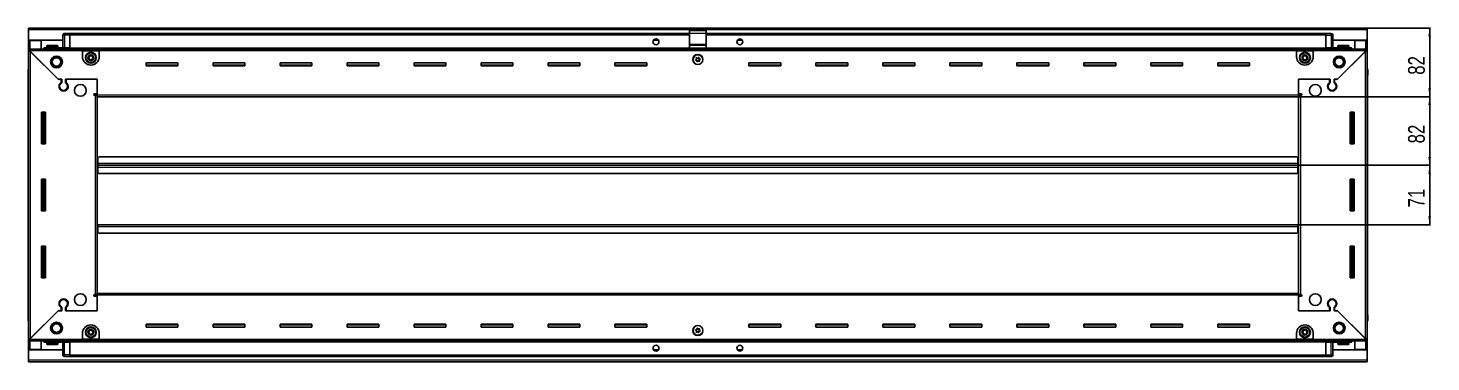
# Model space of a CAD drawing. Header units: millimetres. Extents: x 1132 to 7032, y -1042 to 1836.
# Drawn here: x 5356 to 7032, y 1248 to 1647 of the extents above; entities that cross this region are included whole.
import ezdxf

# ---------------------------------------------------------------- set-up
doc = ezdxf.new("R2010")
doc.units = ezdxf.units.MM
doc.layers.add('FORMAT', color=7, linetype='Continuous')
doc.styles.add('SLDTEXTSTYLE0', font='TXT', dxfattribs={"width": 0.75})
doc.dimstyles.new('SLDDIMSTYLE0', dxfattribs={"dimtxt": 20, "dimasz": 10, "dimexe": 0, "dimexo": 0.0625, "dimgap": 5, "dimtad": 2, "dimdec": 1, "dimrnd": 1e-09, "dimzin": 12, "dimdsep": 46, "dimtxsty": 'SLDTEXTSTYLE0', "dimsah": 1, "dimcen": 0.09, "dimadec": 0, "dimazin": 3, "dimtfac": 1, "dimtofl": 0, "dimtmove": 0, "dimatfit": 3, "dimfxl": 0, "dimfrac": 2, "dimtolj": 1, "dimtzin": 12, "dimarcsym": 0})

# ---------------------------------------------------------------- blocks, each defined once
blk = doc.blocks.new('_D_6')
at = {"layer": 'FORMAT'}
for p, q in [((6955.7, 1646.6), (7031.2, 1646.6)), ((7030.2, 1646.6), (7030.2, 1564.6)), ((6873.7, 1564.6), (7031.2, 1564.6))]:
    blk.add_line(p, q, dxfattribs=at)
for points in [[(7030.2, 1646.6), (7028.6, 1636.6), (7031.7, 1636.6)], [(7030.2, 1564.6), (7031.7, 1574.6), (7028.6, 1574.6)]]:
    blk.add_solid(points, dxfattribs=at)
at = {"layer": 'FORMAT', "insert": (7004.4, 1590.8), "char_height": 20, "attachment_point": 1, "rotation": 90, "style": 'SLDTEXTSTYLE0'}
blk.add_mtext('82', dxfattribs=at)
blk = doc.blocks.new('_D_7')
at = {"layer": 'FORMAT'}
for p, q in [((6873.7, 1564.6), (7031.2, 1564.6)), ((7030.2, 1482.6), (7030.2, 1564.6)), ((6872.7, 1482.6), (7031.2, 1482.6))]:
    blk.add_line(p, q, dxfattribs=at)
for points in [[(7030.2, 1564.6), (7028.6, 1554.6), (7031.7, 1554.6)], [(7030.2, 1482.6), (7031.7, 1492.6), (7028.6, 1492.6)]]:
    blk.add_solid(points, dxfattribs=at)
at = {"layer": 'FORMAT', "insert": (7004.4, 1508.8), "char_height": 20, "attachment_point": 1, "rotation": 90, "style": 'SLDTEXTSTYLE0'}
blk.add_mtext('82', dxfattribs=at)
blk = doc.blocks.new('_D_8')
at = {"layer": 'FORMAT'}
for p, q in [((6872.7, 1482.6), (7031.2, 1482.6)), ((7030.2, 1482.6), (7030.2, 1411.6)), ((6872.7, 1411.6), (7031.2, 1411.6))]:
    blk.add_line(p, q, dxfattribs=at)
for points in [[(7030.2, 1482.6), (7028.6, 1472.6), (7031.7, 1472.6)], [(7030.2, 1411.6), (7031.7, 1421.6), (7028.6, 1421.6)]]:
    blk.add_solid(points, dxfattribs=at)
at = {"layer": 'FORMAT', "insert": (7004.4, 1432.3), "char_height": 20, "attachment_point": 1, "rotation": 90, "style": 'SLDTEXTSTYLE0'}
blk.add_mtext('71', dxfattribs=at)

msp = doc.modelspace()

# ---------------------------------------------------------------- linework, layer by layer
at = {"color": 7, "linetype": 'Continuous', "lineweight": 25}
for p, q in [((5356.68, 1644.5), (5356.68, 1646.6)), ((5356.68, 1646.6), (6955.68, 1646.6)), ((5356.68, 1632.1), (5356.68, 1644.5)), ((6146.18, 1643.6), (6166.18, 1643.6)), ((6146.18, 1640.34), (6146.18, 1643.6)), ((6166.18, 1640.34), (6166.18, 1643.6)), ((6955.68, 1646.6), (6955.68, 1644.5)), ((6955.68, 1644.5), (6955.68, 1632.1)), ((5397.68, 1632.1), (5356.68, 1632.1)), ((5356.68, 1631.6), (5356.68, 1632.1)), ((5356.68, 1621.35), (5356.68, 1631.6)), ((5356.68, 1631.6), (5358.78, 1631.6)), ((5358.18, 1631.6), (5358.18, 1632.1)), ((5371.68, 1631.6), (5358.78, 1631.6)), ((5371.68, 1621.35), (5371.68, 1631.6)), ((5379.48, 1625.8), (5390.88, 1625.8)), ((5397.68, 1623.1), (5397.68, 1638.1)), ((5398.36, 1639.6), (5398.36, 1639.6)), ((5399.68, 1640.1), (5406.18, 1640.1)), ((5399.68, 1640.1), (5406.18, 1640.1)), ((5406.18, 1640.1), (5406.18, 1640.1)), ((5406.18, 1640.1), (5406.18, 1640.1)), ((5406.18, 1640.1), (5406.18, 1638.1)), ((6146.18, 1639.95), (5406.18, 1639.95)), ((5406.18, 1623.1), (5406.18, 1638.1)), ((6109.05, 1632.1), (6103.31, 1632.1)), ((6146.18, 1627.19), (6146.18, 1640.34)), ((6146.18, 1626.1), (6146.18, 1627.19)), ((6146.18, 1626.1), (6166.18, 1626.1)), ((6146.18, 1622.6), (6146.18, 1626.1)), ((6166.18, 1627.19), (6166.18, 1640.34)), ((6906.18, 1639.95), (6166.18, 1639.95)), ((6166.18, 1626.1), (6166.18, 1627.19)), ((6166.18, 1622.6), (6166.18, 1626.1)), ((6209.05, 1632.1), (6203.31, 1632.1)), ((6906.18, 1640.1), (6906.18, 1640.1)), ((6912.68, 1640.1), (6906.18, 1640.1)), ((6912.68, 1640.1), (6906.18, 1640.1)), ((6906.18, 1640.1), (6906.18, 1638.1)), ((6906.18, 1623.1), (6906.18, 1638.1)), ((6914.68, 1638.1), (6914.68, 1638.1)), ((6914.68, 1623.1), (6914.68, 1638.1)), ((6955.68, 1632.1), (6914.68, 1632.1)), ((6921.48, 1625.8), (6932.88, 1625.8)), ((6940.68, 1621.35), (6940.68, 1631.6)), ((6940.68, 1631.6), (6953.58, 1631.6)), ((6953.58, 1631.6), (6955.68, 1631.6)), ((6954.18, 1631.6), (6954.18, 1632.1)), ((6955.68, 1631.6), (6955.68, 1632.1)), ((6955.68, 1631.6), (6955.68, 1621.35)), ((5356.68, 1619.85), (5356.68, 1621.35)), ((5356.68, 1621.35), (5357.68, 1621.35)), ((5356.68, 1619.35), (5356.68, 1619.85)), ((5356.68, 1619.85), (5357.68, 1619.85)), ((5356.68, 1274.85), (5356.68, 1619.35)), ((5358.18, 1619.35), (5356.68, 1619.35)), ((5357.68, 1619.85), (5357.68, 1621.35)), ((5357.68, 1621.35), (5421.18, 1621.35)), ((5358.28, 1619.25), (5392.18, 1585.35)), ((5392.88, 1584.65), (5358.78, 1618.75)), ((5377.18, 1623.1), (5406.18, 1623.1)), ((5378.68, 1625), (5378.68, 1623.1)), ((5391.68, 1623.1), (5391.68, 1625)), ((5406.18, 1623.1), (5406.18, 1622.6)), ((5406.18, 1621.95), (6906.18, 1621.95)), ((5421.18, 1619.25), (5421.18, 1621.35)), ((5421.18, 1621.35), (5441.18, 1621.35)), ((5421.18, 1619.85), (5441.18, 1619.85)), ((5421.18, 1612.35), (5421.18, 1619.25)), ((5441.18, 1621.35), (6871.18, 1621.35)), ((5441.18, 1621.35), (5441.18, 1619.25)), ((5441.18, 1619.25), (5441.18, 1612.35)), ((6146.18, 1622.6), (6166.18, 1622.6)), ((6150.18, 1622.6), (6150.18, 1621.95)), ((6152.68, 1621.95), (6152.68, 1622.6)), ((6159.68, 1621.95), (6159.68, 1622.6)), ((6162.18, 1621.95), (6162.18, 1622.6)), ((6871.18, 1619.25), (6871.18, 1621.35)), ((6871.18, 1621.35), (6891.18, 1621.35)), ((6871.18, 1619.85), (6891.18, 1619.85)), ((6871.18, 1612.35), (6871.18, 1619.25)), ((6891.18, 1621.35), (6954.68, 1621.35)), ((6891.18, 1621.35), (6891.18, 1619.25)), ((6891.18, 1619.25), (6891.18, 1612.35)), ((6906.18, 1623.1), (6906.18, 1622.6)), ((6935.18, 1623.1), (6906.18, 1623.1)), ((6953.58, 1618.75), (6919.48, 1584.65)), ((6920.18, 1585.35), (6954.08, 1619.25)), ((6920.68, 1625), (6920.68, 1623.1)), ((6933.68, 1623.1), (6933.68, 1625)), ((6954.18, 1619.35), (6955.68, 1619.35)), ((6954.68, 1619.85), (6954.68, 1621.35)), ((6954.68, 1621.35), (6955.68, 1621.35)), ((6954.68, 1619.85), (6955.68, 1619.85)), ((6955.68, 1619.85), (6955.68, 1621.35)), ((6955.68, 1619.85), (6955.68, 1619.35)), ((6955.68, 1619.35), (6955.68, 1274.85)), ((5356.18, 1596.6), (5356.18, 1590.1)), ((5356.18, 1590.1), (5356.18, 1596.6)), ((5535.18, 1605.1), (5497.18, 1605.1)), ((5497.18, 1605.1), (5497.18, 1601.6)), ((5535.18, 1602.35), (5497.18, 1602.35)), ((5497.18, 1601.6), (5535.18, 1601.6)), ((5535.18, 1601.6), (5535.18, 1605.1)), ((5615.18, 1605.1), (5577.18, 1605.1)), ((5577.18, 1605.1), (5577.18, 1601.6)), ((5615.18, 1602.35), (5577.18, 1602.35)), ((5577.18, 1601.6), (5615.18, 1601.6)), ((5615.18, 1601.6), (5615.18, 1605.1)), ((5695.18, 1605.1), (5657.18, 1605.1)), ((5657.18, 1605.1), (5657.18, 1601.6)), ((5695.18, 1602.35), (5657.18, 1602.35)), ((5657.18, 1601.6), (5695.18, 1601.6)), ((5695.18, 1601.6), (5695.18, 1605.1)), ((5775.18, 1605.1), (5737.18, 1605.1)), ((5737.18, 1605.1), (5737.18, 1601.6)), ((5775.18, 1602.35), (5737.18, 1602.35)), ((5737.18, 1601.6), (5775.18, 1601.6)), ((5775.18, 1601.6), (5775.18, 1605.1)), ((5855.18, 1605.1), (5817.18, 1605.1)), ((5817.18, 1605.1), (5817.18, 1601.6)), ((5855.18, 1602.35), (5817.18, 1602.35)), ((5817.18, 1601.6), (5855.18, 1601.6)), ((5855.18, 1601.6), (5855.18, 1605.1)), ((5935.18, 1605.1), (5897.18, 1605.1)), ((5897.18, 1605.1), (5897.18, 1601.6)), ((5935.18, 1602.35), (5897.18, 1602.35)), ((5897.18, 1601.6), (5935.18, 1601.6)), ((5935.18, 1601.6), (5935.18, 1605.1)), ((6015.18, 1605.1), (5977.18, 1605.1)), ((5977.18, 1605.1), (5977.18, 1601.6)), ((6015.18, 1602.35), (5977.18, 1602.35)), ((5977.18, 1601.6), (6015.18, 1601.6)), ((6015.18, 1601.6), (6015.18, 1605.1)), ((6095.18, 1605.1), (6057.18, 1605.1)), ((6057.18, 1605.1), (6057.18, 1601.6)), ((6095.18, 1602.35), (6057.18, 1602.35)), ((6057.18, 1601.6), (6095.18, 1601.6)), ((6095.18, 1601.6), (6095.18, 1605.1)), ((6255.18, 1605.1), (6217.18, 1605.1)), ((6217.18, 1605.1), (6217.18, 1601.6)), ((6255.18, 1602.35), (6217.18, 1602.35)), ((6217.18, 1601.6), (6255.18, 1601.6)), ((6255.18, 1601.6), (6255.18, 1605.1)), ((6335.18, 1605.1), (6297.18, 1605.1)), ((6297.18, 1605.1), (6297.18, 1601.6)), ((6335.18, 1602.35), (6297.18, 1602.35)), ((6297.18, 1601.6), (6335.18, 1601.6)), ((6335.18, 1601.6), (6335.18, 1605.1)), ((6415.18, 1605.1), (6377.18, 1605.1)), ((6377.18, 1605.1), (6377.18, 1601.6)), ((6415.18, 1602.35), (6377.18, 1602.35)), ((6377.18, 1601.6), (6415.18, 1601.6)), ((6415.18, 1601.6), (6415.18, 1605.1)), ((6495.18, 1605.1), (6457.18, 1605.1)), ((6457.18, 1605.1), (6457.18, 1601.6)), ((6495.18, 1602.35), (6457.18, 1602.35)), ((6457.18, 1601.6), (6495.18, 1601.6)), ((6495.18, 1601.6), (6495.18, 1605.1)), ((6575.18, 1605.1), (6537.18, 1605.1)), ((6537.18, 1605.1), (6537.18, 1601.6)), ((6575.18, 1602.35), (6537.18, 1602.35)), ((6537.18, 1601.6), (6575.18, 1601.6)), ((6575.18, 1601.6), (6575.18, 1605.1)), ((6655.18, 1605.1), (6617.18, 1605.1)), ((6617.18, 1605.1), (6617.18, 1601.6)), ((6655.18, 1602.35), (6617.18, 1602.35)), ((6617.18, 1601.6), (6655.18, 1601.6)), ((6655.18, 1601.6), (6655.18, 1605.1)), ((6735.18, 1605.1), (6697.18, 1605.1)), ((6697.18, 1605.1), (6697.18, 1601.6)), ((6735.18, 1602.35), (6697.18, 1602.35)), ((6697.18, 1601.6), (6735.18, 1601.6)), ((6735.18, 1601.6), (6735.18, 1605.1)), ((6815.18, 1605.1), (6777.18, 1605.1)), ((6777.18, 1605.1), (6777.18, 1601.6)), ((6815.18, 1602.35), (6777.18, 1602.35)), ((6777.18, 1601.6), (6815.18, 1601.6)), ((6815.18, 1601.6), (6815.18, 1605.1)), ((6955.68, 1597.93), (6955.68, 1597.93)), ((6956.18, 1596.6), (6956.18, 1590.1)), ((6956.18, 1590.1), (6956.18, 1596.6)), ((5356.18, 1590.1), (5356.18, 1590.1)), ((5356.68, 1590.1), (5356.18, 1590.1)), ((5356.33, 1590.1), (5356.33, 1304.1)), ((5392.18, 1585.35), (5396.38, 1585.35)), ((5393.58, 1585.35), (5392.88, 1584.65)), ((5395.68, 1585.35), (5393.58, 1585.35)), ((5395.68, 1585.35), (5395.68, 1581.46)), ((5396.38, 1585.35), (5396.38, 1581.07)), ((5400.98, 1585.35), (5438.68, 1585.35)), ((5400.98, 1581.07), (5400.98, 1585.35)), ((5401.68, 1581.46), (5401.68, 1585.35)), ((5438.68, 1585.35), (5401.68, 1585.35)), ((5438.68, 1566.7), (5438.68, 1585.35)), ((5438.68, 1568.1), (5438.68, 1585.35)), ((6873.68, 1585.35), (6911.38, 1585.35)), ((6873.68, 1566.7), (6873.68, 1585.35)), ((6873.68, 1585.35), (6873.68, 1568.1)), ((6910.68, 1585.35), (6873.68, 1585.35)), ((6910.68, 1585.35), (6910.68, 1581.46)), ((6911.38, 1585.35), (6911.38, 1581.07)), ((6915.98, 1585.35), (6920.18, 1585.35)), ((6915.98, 1581.07), (6915.98, 1585.35)), ((6918.78, 1585.35), (6916.68, 1585.35)), ((6916.68, 1581.46), (6916.68, 1585.35)), ((6919.48, 1584.65), (6918.78, 1585.35)), ((6955.68, 1590.1), (6956.18, 1590.1)), ((6956.03, 1304.1), (6956.03, 1590.1)), ((6956.18, 1590.1), (6956.18, 1590.1)), ((6956.18, 1590.1), (6956.18, 1590.1)), ((5396.68, 1572.49), (5396.68, 1571.73)), ((5435.83, 1568.1), (5438.68, 1568.1)), ((5436.58, 1566.1), (5435.83, 1566.1)), ((5436.58, 1566.1), (5438.68, 1566.1)), ((5438.68, 1567.1), (5436.68, 1567.1)), ((5436.68, 1567.1), (5436.68, 1566.1)), ((5438.68, 1564.6), (5438.68, 1566.7)), ((6873.68, 1564.6), (5438.68, 1564.6)), ((5438.68, 1329.6), (5438.68, 1564.6)), ((6873.68, 1568.1), (6876.53, 1568.1)), ((6875.68, 1567.1), (6873.68, 1567.1)), ((6873.68, 1566.7), (6873.68, 1564.6)), ((6873.68, 1566.1), (6875.78, 1566.1)), ((6873.68, 1564.6), (6873.68, 1329.6)), ((6875.68, 1566.1), (6875.68, 1567.1)), ((6876.53, 1566.1), (6875.78, 1566.1)), ((6915.68, 1572.49), (6915.68, 1571.73)), ((5377.18, 1546.1), (5372.18, 1546.1)), ((5372.18, 1546.1), (5372.18, 1508.1)), ((5374.33, 1508.1), (5374.33, 1546.1)), ((5376.12, 1508.1), (5376.12, 1546.1)), ((5376.16, 1508.1), (5376.16, 1546.1)), ((5377.18, 1508.1), (5377.18, 1546.1)), ((6935.18, 1546.1), (6935.18, 1508.1)), ((6940.18, 1546.1), (6935.18, 1546.1)), ((6936.2, 1546.1), (6936.2, 1508.1)), ((6936.24, 1546.1), (6936.24, 1508.1)), ((6938.03, 1546.1), (6938.03, 1508.1)), ((6940.18, 1508.1), (6940.18, 1546.1)), ((5372.18, 1508.1), (5377.18, 1508.1)), ((6935.18, 1508.1), (6940.18, 1508.1)), ((5440.68, 1492.6), (5439.68, 1491.6)), ((5439.68, 1491.6), (5439.68, 1484.7)), ((6871.68, 1492.6), (5440.68, 1492.6)), ((6872.68, 1491.6), (6871.68, 1492.6)), ((6872.68, 1484.7), (6872.68, 1491.6)), ((5439.43, 1482.6), (5438.68, 1482.6)), ((5439.68, 1485.45), (5439.43, 1485.45)), ((5439.43, 1485.45), (5439.43, 1482.6)), ((5439.43, 1482.6), (5439.43, 1479.75)), ((5439.43, 1479.75), (5439.68, 1479.75)), ((5439.68, 1482.6), (5439.68, 1484.7)), ((5439.68, 1480.5), (5439.68, 1482.6)), ((6872.68, 1482.6), (5439.68, 1482.6)), ((5439.68, 1480.5), (5439.68, 1473.6)), ((6872.93, 1485.45), (6872.68, 1485.45)), ((6872.68, 1484.7), (6872.68, 1482.6)), ((6872.68, 1482.6), (6872.68, 1480.5)), ((6872.68, 1473.6), (6872.68, 1480.5)), ((6872.68, 1479.75), (6872.93, 1479.75)), ((6872.93, 1482.6), (6872.93, 1485.45)), ((6872.93, 1479.75), (6872.93, 1482.6)), ((6873.68, 1482.6), (6872.93, 1482.6)), ((5377.18, 1466.1), (5372.18, 1466.1)), ((5372.18, 1466.1), (5372.18, 1428.1)), ((5374.33, 1428.1), (5374.33, 1466.1)), ((5376.12, 1428.1), (5376.12, 1466.1)), ((5376.16, 1428.1), (5376.16, 1466.1)), ((5377.18, 1428.1), (5377.18, 1466.1)), ((5439.68, 1473.6), (5440.68, 1472.6)), ((5440.68, 1472.6), (6871.68, 1472.6)), ((6871.68, 1472.6), (6872.68, 1473.6)), ((6935.18, 1466.1), (6935.18, 1428.1)), ((6940.18, 1466.1), (6935.18, 1466.1)), ((6936.2, 1466.1), (6936.2, 1428.1)), ((6936.24, 1466.1), (6936.24, 1428.1)), ((6938.03, 1466.1), (6938.03, 1428.1)), ((6940.18, 1428.1), (6940.18, 1466.1)), ((5372.18, 1428.1), (5377.18, 1428.1)), ((6935.18, 1428.1), (6940.18, 1428.1)), ((5438.68, 1411.6), (5439.43, 1411.6)), ((5439.43, 1411.6), (5439.43, 1408.75)), ((5439.43, 1408.75), (5439.68, 1408.75)), ((5439.68, 1409.5), (5439.68, 1411.6)), ((5439.68, 1411.6), (6872.68, 1411.6)), ((5439.68, 1409.5), (5439.68, 1402.6)), ((6872.68, 1411.6), (6872.68, 1409.5)), ((6872.68, 1402.6), (6872.68, 1409.5)), ((6872.68, 1408.75), (6872.93, 1408.75)), ((6872.93, 1408.75), (6872.93, 1411.6)), ((6872.93, 1411.6), (6873.68, 1411.6)), ((5439.68, 1402.6), (5440.68, 1401.6)), ((5440.68, 1401.6), (6871.68, 1401.6)), ((6871.68, 1401.6), (6872.68, 1402.6)), ((5377.18, 1386.1), (5372.18, 1386.1)), ((5372.18, 1386.1), (5372.18, 1348.1)), ((5374.33, 1348.1), (5374.33, 1386.1)), ((5376.12, 1348.1), (5376.12, 1386.1)), ((5376.16, 1348.1), (5376.16, 1386.1)), ((5377.18, 1348.1), (5377.18, 1386.1)), ((6935.18, 1386.1), (6935.18, 1348.1)), ((6940.18, 1386.1), (6935.18, 1386.1)), ((6936.2, 1386.1), (6936.2, 1348.1)), ((6936.24, 1386.1), (6936.24, 1348.1)), ((6938.03, 1386.1), (6938.03, 1348.1)), ((6940.18, 1348.1), (6940.18, 1386.1)), ((5372.18, 1348.1), (5377.18, 1348.1)), ((6935.18, 1348.1), (6940.18, 1348.1)), ((5435.83, 1328.1), (5436.58, 1328.1)), ((5438.68, 1326.1), (5435.83, 1326.1)), ((5438.68, 1328.1), (5436.58, 1328.1)), ((5436.68, 1328.1), (5436.68, 1327.1)), ((5436.68, 1327.1), (5438.68, 1327.1)), ((5438.68, 1329.6), (6873.68, 1329.6)), ((5438.68, 1327.5), (5438.68, 1329.6)), ((5438.68, 1327.5), (5438.68, 1308.85)), ((5438.68, 1308.85), (5438.68, 1326.1)), ((6873.68, 1329.6), (6873.68, 1327.5)), ((6875.78, 1328.1), (6873.68, 1328.1)), ((6873.68, 1327.5), (6873.68, 1308.85)), ((6873.68, 1327.1), (6875.68, 1327.1)), ((6873.68, 1326.1), (6873.68, 1308.85)), ((6876.53, 1326.1), (6873.68, 1326.1)), ((6875.68, 1327.1), (6875.68, 1328.1)), ((6875.78, 1328.1), (6876.53, 1328.1)), ((5392.18, 1308.85), (5358.28, 1274.95)), ((5358.78, 1275.45), (5392.88, 1309.55)), ((5396.38, 1308.85), (5392.18, 1308.85)), ((5392.88, 1309.55), (5393.58, 1308.85)), ((5393.58, 1308.85), (5395.68, 1308.85)), ((5395.68, 1312.74), (5395.68, 1308.85)), ((5396.38, 1313.14), (5396.38, 1308.85)), ((5396.68, 1322.48), (5396.68, 1321.72)), ((5400.98, 1308.85), (5400.98, 1313.14)), ((5438.68, 1308.85), (5400.98, 1308.85)), ((5401.68, 1308.85), (5401.68, 1312.74)), ((5401.68, 1308.85), (5438.68, 1308.85)), ((6911.38, 1308.85), (6873.68, 1308.85)), ((6873.68, 1308.85), (6910.68, 1308.85)), ((6910.68, 1312.74), (6910.68, 1308.85)), ((6911.38, 1313.14), (6911.38, 1308.85)), ((6915.68, 1322.48), (6915.68, 1321.72)), ((6915.98, 1308.85), (6915.98, 1313.14)), ((6920.18, 1308.85), (6915.98, 1308.85)), ((6916.68, 1308.85), (6916.68, 1312.74)), ((6916.68, 1308.85), (6918.78, 1308.85)), ((6918.78, 1308.85), (6919.48, 1309.55)), ((6919.48, 1309.55), (6953.58, 1275.45)), ((6954.08, 1274.95), (6920.18, 1308.85)), ((5356.18, 1304.1), (5356.18, 1304.1)), ((5356.18, 1297.6), (5356.18, 1304.1)), ((5356.18, 1304.1), (5356.18, 1304.1)), ((5356.18, 1304.1), (5356.18, 1297.6)), ((5356.68, 1304.1), (5356.18, 1304.1)), ((5356.68, 1296.28), (5356.68, 1296.28)), ((5535.18, 1292.6), (5497.18, 1292.6)), ((5497.18, 1292.6), (5497.18, 1289.1)), ((5497.18, 1291.85), (5535.18, 1291.85)), ((5535.18, 1289.1), (5535.18, 1292.6)), ((5615.18, 1292.6), (5577.18, 1292.6)), ((5577.18, 1292.6), (5577.18, 1289.1)), ((5577.18, 1291.85), (5615.18, 1291.85)), ((5615.18, 1289.1), (5615.18, 1292.6)), ((5695.18, 1292.6), (5657.18, 1292.6)), ((5657.18, 1292.6), (5657.18, 1289.1)), ((5657.18, 1291.85), (5695.18, 1291.85)), ((5695.18, 1289.1), (5695.18, 1292.6)), ((5775.18, 1292.6), (5737.18, 1292.6)), ((5737.18, 1292.6), (5737.18, 1289.1)), ((5737.18, 1291.85), (5775.18, 1291.85)), ((5775.18, 1289.1), (5775.18, 1292.6)), ((5855.18, 1292.6), (5817.18, 1292.6)), ((5817.18, 1292.6), (5817.18, 1289.1)), ((5817.18, 1291.85), (5855.18, 1291.85)), ((5855.18, 1289.1), (5855.18, 1292.6)), ((5935.18, 1292.6), (5897.18, 1292.6)), ((5897.18, 1292.6), (5897.18, 1289.1)), ((5897.18, 1291.85), (5935.18, 1291.85)), ((5935.18, 1289.1), (5935.18, 1292.6)), ((6015.18, 1292.6), (5977.18, 1292.6)), ((5977.18, 1292.6), (5977.18, 1289.1)), ((5977.18, 1291.85), (6015.18, 1291.85)), ((6015.18, 1289.1), (6015.18, 1292.6)), ((6095.18, 1292.6), (6057.18, 1292.6)), ((6057.18, 1292.6), (6057.18, 1289.1)), ((6057.18, 1291.85), (6095.18, 1291.85)), ((6095.18, 1289.1), (6095.18, 1292.6)), ((6255.18, 1292.6), (6217.18, 1292.6)), ((6217.18, 1292.6), (6217.18, 1289.1)), ((6217.18, 1291.85), (6255.18, 1291.85)), ((6255.18, 1289.1), (6255.18, 1292.6)), ((6335.18, 1292.6), (6297.18, 1292.6)), ((6297.18, 1292.6), (6297.18, 1289.1)), ((6297.18, 1291.85), (6335.18, 1291.85)), ((6335.18, 1289.1), (6335.18, 1292.6)), ((6415.18, 1292.6), (6377.18, 1292.6)), ((6377.18, 1292.6), (6377.18, 1289.1)), ((6377.18, 1291.85), (6415.18, 1291.85)), ((6415.18, 1289.1), (6415.18, 1292.6)), ((6495.18, 1292.6), (6457.18, 1292.6)), ((6457.18, 1292.6), (6457.18, 1289.1)), ((6457.18, 1291.85), (6495.18, 1291.85)), ((6495.18, 1289.1), (6495.18, 1292.6)), ((6575.18, 1292.6), (6537.18, 1292.6)), ((6537.18, 1292.6), (6537.18, 1289.1)), ((6537.18, 1291.85), (6575.18, 1291.85)), ((6575.18, 1289.1), (6575.18, 1292.6)), ((6655.18, 1292.6), (6617.18, 1292.6)), ((6617.18, 1292.6), (6617.18, 1289.1)), ((6617.18, 1291.85), (6655.18, 1291.85)), ((6655.18, 1289.1), (6655.18, 1292.6)), ((6735.18, 1292.6), (6697.18, 1292.6)), ((6697.18, 1292.6), (6697.18, 1289.1)), ((6697.18, 1291.85), (6735.18, 1291.85)), ((6735.18, 1289.1), (6735.18, 1292.6)), ((6815.18, 1292.6), (6777.18, 1292.6)), ((6777.18, 1292.6), (6777.18, 1289.1)), ((6777.18, 1291.85), (6815.18, 1291.85)), ((6815.18, 1289.1), (6815.18, 1292.6)), ((6955.68, 1304.1), (6956.18, 1304.1)), ((6956.18, 1304.1), (6956.18, 1304.1)), ((6956.18, 1297.6), (6956.18, 1304.1)), ((6956.18, 1304.1), (6956.18, 1297.6)), ((5356.68, 1274.35), (5356.68, 1274.85)), ((5358.18, 1274.85), (5356.68, 1274.85)), ((5356.68, 1274.35), (5356.68, 1272.85)), ((5357.68, 1274.35), (5356.68, 1274.35)), ((5357.68, 1274.35), (5357.68, 1272.85)), ((5421.18, 1274.95), (5421.18, 1281.85)), ((5421.18, 1272.85), (5421.18, 1274.95)), ((5441.18, 1274.35), (5421.18, 1274.35)), ((5441.18, 1281.85), (5441.18, 1274.95)), ((5441.18, 1274.95), (5441.18, 1272.85)), ((5497.18, 1289.1), (5535.18, 1289.1)), ((5577.18, 1289.1), (5615.18, 1289.1)), ((5657.18, 1289.1), (5695.18, 1289.1)), ((5737.18, 1289.1), (5775.18, 1289.1)), ((5817.18, 1289.1), (5855.18, 1289.1)), ((5897.18, 1289.1), (5935.18, 1289.1)), ((5977.18, 1289.1), (6015.18, 1289.1)), ((6057.18, 1289.1), (6095.18, 1289.1)), ((6217.18, 1289.1), (6255.18, 1289.1)), ((6297.18, 1289.1), (6335.18, 1289.1)), ((6377.18, 1289.1), (6415.18, 1289.1)), ((6457.18, 1289.1), (6495.18, 1289.1)), ((6537.18, 1289.1), (6575.18, 1289.1)), ((6617.18, 1289.1), (6655.18, 1289.1)), ((6697.18, 1289.1), (6735.18, 1289.1)), ((6777.18, 1289.1), (6815.18, 1289.1)), ((6871.18, 1274.95), (6871.18, 1281.85)), ((6871.18, 1272.85), (6871.18, 1274.95)), ((6891.18, 1274.35), (6871.18, 1274.35)), ((6891.18, 1281.85), (6891.18, 1274.95)), ((6891.18, 1274.95), (6891.18, 1272.85)), ((6954.18, 1274.85), (6955.68, 1274.85)), ((6954.68, 1274.35), (6954.68, 1272.85)), ((6955.68, 1274.35), (6954.68, 1274.35)), ((6955.68, 1274.85), (6955.68, 1274.35)), ((6955.68, 1274.35), (6955.68, 1272.85)), ((5356.68, 1262.6), (5356.68, 1272.85)), ((5357.68, 1272.85), (5356.68, 1272.85)), ((5358.78, 1262.6), (5356.68, 1262.6)), ((5356.68, 1262.1), (5356.68, 1262.6)), ((5356.68, 1249.7), (5356.68, 1262.1)), ((5356.68, 1262.1), (5397.68, 1262.1)), ((5421.18, 1272.85), (5357.68, 1272.85)), ((5358.18, 1262.1), (5358.18, 1262.6)), ((5358.78, 1262.6), (5371.68, 1262.6)), ((5371.68, 1262.6), (5371.68, 1272.85)), ((5377.18, 1271.1), (5406.18, 1271.1)), ((5378.68, 1271.1), (5378.68, 1269.2)), ((5383.26, 1268.4), (5379.48, 1268.4)), ((5390.88, 1268.4), (5383.26, 1268.4)), ((5391.68, 1269.2), (5391.68, 1271.1)), ((5397.68, 1271.1), (5397.68, 1256.1)), ((6906.18, 1272.25), (5406.18, 1272.25)), ((5406.18, 1271.1), (5406.18, 1271.6)), ((5406.18, 1271.1), (5406.18, 1256.1)), ((5441.18, 1272.85), (5421.18, 1272.85)), ((6871.18, 1272.85), (5441.18, 1272.85)), ((6103.31, 1262.1), (6109.05, 1262.1)), ((6203.31, 1262.1), (6209.05, 1262.1)), ((6891.18, 1272.85), (6871.18, 1272.85)), ((6954.68, 1272.85), (6891.18, 1272.85)), ((6906.18, 1271.1), (6906.18, 1271.6)), ((6935.18, 1271.1), (6906.18, 1271.1)), ((6906.18, 1271.1), (6906.18, 1256.1)), ((6914.68, 1271.1), (6914.68, 1256.1)), ((6914.68, 1262.1), (6955.68, 1262.1)), ((6920.68, 1271.1), (6920.68, 1269.2)), ((6928.47, 1268.4), (6921.48, 1268.4)), ((6932.88, 1268.4), (6928.47, 1268.4)), ((6933.68, 1269.2), (6933.68, 1271.1)), ((6940.68, 1262.6), (6940.68, 1272.85)), ((6953.58, 1262.6), (6940.68, 1262.6)), ((6955.68, 1262.6), (6953.58, 1262.6)), ((6954.18, 1262.1), (6954.18, 1262.6)), ((6955.68, 1272.85), (6954.68, 1272.85)), ((6955.68, 1272.85), (6955.68, 1262.6)), ((6955.68, 1262.1), (6955.68, 1262.6)), ((6955.68, 1262.1), (6955.68, 1249.7)), ((5356.68, 1247.6), (5356.68, 1249.7)), ((6955.68, 1247.6), (5356.68, 1247.6)), ((5397.68, 1256.1), (5397.68, 1256.1)), ((5399.68, 1254.1), (5406.18, 1254.1)), ((5399.68, 1254.1), (5406.18, 1254.1)), ((5406.18, 1254.1), (5406.18, 1256.1)), ((5406.18, 1254.25), (6906.18, 1254.25)), ((5406.18, 1254.1), (5406.18, 1254.1)), ((6906.18, 1254.1), (6906.18, 1256.1)), ((6912.68, 1254.1), (6906.18, 1254.1)), ((6906.18, 1254.1), (6906.18, 1254.1)), ((6906.18, 1254.1), (6906.18, 1254.1)), ((6912.68, 1254.1), (6906.18, 1254.1)), ((6914, 1254.6), (6914, 1254.6)), ((6955.68, 1249.7), (6955.68, 1247.6))]:
    msp.add_line(p, q, dxfattribs=at)
at = {"color": 8, "linetype": 'Continuous', "lineweight": 18}
for p, q in [((6955.68, 1644.5), (5356.68, 1644.5)), ((5358.78, 1631.6), (5358.78, 1632.1)), ((5358.78, 1621.35), (5358.78, 1631.6)), ((5397.68, 1638.1), (5399.68, 1638.1)), ((5399.68, 1640.1), (5399.68, 1638.1)), ((5399.68, 1638.1), (5399.68, 1623.1)), ((5406.18, 1638.1), (5399.68, 1638.1)), ((6146.18, 1637.95), (5406.18, 1637.95)), ((6146.18, 1640.34), (6166.18, 1640.34)), ((6146.18, 1627.19), (6166.18, 1627.19)), ((6906.18, 1637.95), (6166.18, 1637.95)), ((6906.18, 1638.1), (6912.68, 1638.1)), ((6912.68, 1640.1), (6912.68, 1638.1)), ((6914.68, 1638.1), (6912.68, 1638.1)), ((6912.68, 1638.1), (6912.68, 1623.1)), ((6953.58, 1632.1), (6953.58, 1631.6)), ((6953.58, 1631.6), (6953.58, 1621.35)), ((5421.18, 1619.25), (5358.28, 1619.25)), ((5358.78, 1618.75), (5358.78, 1275.45)), ((5378.68, 1625), (5391.68, 1625)), ((6146.18, 1622.6), (5406.18, 1622.6)), ((6906.18, 1621.37), (5406.18, 1621.37)), ((5421.18, 1619.25), (5441.18, 1619.25)), ((6871.18, 1619.25), (5441.18, 1619.25)), ((6152.18, 1621.95), (6152.18, 1622.6)), ((6160.18, 1621.95), (6160.18, 1622.6)), ((6906.18, 1622.6), (6166.18, 1622.6)), ((6871.18, 1619.25), (6891.18, 1619.25)), ((6954.08, 1619.25), (6891.18, 1619.25)), ((6920.68, 1625), (6933.68, 1625)), ((6953.58, 1275.45), (6953.58, 1618.75)), ((5356.68, 1596.6), (5356.18, 1596.6)), ((6955.68, 1596.6), (6956.18, 1596.6)), ((5436.58, 1328.1), (5436.58, 1566.1)), ((5438.68, 1566.7), (6873.68, 1566.7)), ((6875.78, 1566.1), (6875.78, 1328.1)), ((5373.68, 1546.1), (5373.68, 1508.1)), ((5374.92, 1546.1), (5374.92, 1508.1)), ((6937.45, 1508.1), (6937.45, 1546.1)), ((6938.68, 1508.1), (6938.68, 1546.1)), ((6872.68, 1484.7), (5439.68, 1484.7)), ((5439.68, 1480.5), (6872.68, 1480.5)), ((5373.68, 1466.1), (5373.68, 1428.1)), ((5374.92, 1466.1), (5374.92, 1428.1)), ((6937.45, 1428.1), (6937.45, 1466.1)), ((6938.68, 1428.1), (6938.68, 1466.1)), ((5439.68, 1409.5), (6872.68, 1409.5)), ((5373.68, 1386.1), (5373.68, 1348.1)), ((5374.92, 1386.1), (5374.92, 1348.1)), ((6937.45, 1348.1), (6937.45, 1386.1)), ((6938.68, 1348.1), (6938.68, 1386.1)), ((6873.68, 1327.5), (5438.68, 1327.5)), ((5356.68, 1297.6), (5356.18, 1297.6)), ((6955.68, 1297.6), (6956.18, 1297.6)), ((5358.28, 1274.95), (5421.18, 1274.95)), ((5441.18, 1274.95), (5421.18, 1274.95)), ((5441.18, 1274.95), (6871.18, 1274.95)), ((6891.18, 1274.95), (6871.18, 1274.95)), ((6891.18, 1274.95), (6954.08, 1274.95)), ((5358.78, 1262.6), (5358.78, 1272.85)), ((5358.78, 1262.1), (5358.78, 1262.6)), ((5382.99, 1269.2), (5378.68, 1269.2)), ((5391.68, 1269.2), (5382.99, 1269.2)), ((5399.68, 1256.1), (5399.68, 1271.1)), ((5406.18, 1272.84), (6906.18, 1272.84)), ((5406.18, 1271.6), (6906.18, 1271.6)), ((6912.68, 1256.1), (6912.68, 1271.1)), ((6928.66, 1269.2), (6920.68, 1269.2)), ((6933.68, 1269.2), (6928.66, 1269.2)), ((6953.58, 1272.85), (6953.58, 1262.6)), ((6953.58, 1262.6), (6953.58, 1262.1)), ((6955.68, 1249.7), (5356.68, 1249.7)), ((5397.68, 1256.1), (5399.68, 1256.1)), ((5399.68, 1254.1), (5399.68, 1256.1)), ((5406.18, 1256.1), (5399.68, 1256.1)), ((5406.18, 1256.25), (6906.18, 1256.25)), ((6906.18, 1256.1), (6912.68, 1256.1)), ((6914.68, 1256.1), (6912.68, 1256.1)), ((6912.68, 1254.1), (6912.68, 1256.1))]:
    msp.add_line(p, q, dxfattribs=at)
at = {"color": 7, "linetype": 'Continuous', "lineweight": 25, "flags": 128}
for points in [[(6914.54, 1638.86), (6914.64, 1638.49), (6914.68, 1638.1)], [(5397.83, 1255.35), (5397.72, 1255.71), (5397.68, 1256.1)]]:
    msp.add_lwpolyline(points, dxfattribs=at)
at = {"color": 7, "linetype": 'Continuous', "lineweight": 25}
for centre, radius in [((6106.18, 1630.1), 3.5), ((6206.18, 1630.1), 3.5), ((5390.18, 1606.1), 7), ((5390.18, 1606.1), 6.03), ((5390.18, 1606.1), 5.1), ((5431.18, 1611.1), 6.5), ((5431.18, 1611.1), 3.46), ((6156.18, 1609.1), 6), ((6156.18, 1608.95), 5.79), ((6156.18, 1608.95), 1.85), ((6881.18, 1611.1), 6.5), ((6881.18, 1611.1), 3.46), ((6922.18, 1606.1), 7), ((6922.18, 1606.1), 6.03), ((6922.18, 1606.1), 5.1), ((5418.68, 1572.1), 7), ((6893.68, 1572.1), 7), ((5418.68, 1322.1), 7), ((6893.68, 1322.1), 7), ((5390.18, 1288.1), 7), ((5390.18, 1288.1), 6.02), ((5390.18, 1288.1), 5.1), ((6156.18, 1285.1), 6), ((6156.18, 1285.25), 5.79), ((6922.18, 1288.1), 7), ((6922.18, 1288.1), 6.02), ((6922.18, 1288.1), 5.1), ((5431.18, 1283.1), 6.5), ((5431.18, 1283.1), 3.46), ((6156.18, 1285.25), 1.85), ((6881.18, 1283.1), 6.5), ((6881.18, 1283.1), 3.46), ((6106.18, 1264.1), 3.5), ((6206.18, 1264.1), 3.5)]:
    msp.add_circle(centre, radius, dxfattribs=at)
at = {"color": 8, "linetype": 'Continuous', "lineweight": 18}
for centre in [(5431.18, 1611.1), (6881.18, 1611.1), (5431.18, 1283.1), (6881.18, 1283.1)]:
    msp.add_circle(centre, 5.7, dxfattribs=at)
at = {"color": 7, "linetype": 'Continuous', "lineweight": 25}
for centre, radius, start, end in [((5379.48, 1625), 0.8, 90, 180), ((5390.88, 1625), 0.8, 0, 90), ((5399.68, 1638.1), 2, 90, 180), ((5399.68, 1638.1), 2, 123.94202, 131.40962), ((5399.68, 1638.1), 2, 90, 108.58003), ((6912.68, 1638.1), 2, 0, 90), ((6921.48, 1625), 0.8, 90, 180), ((6932.88, 1625), 0.8, 0, 90), ((5397.48, 1623.3), 0.2, 270, 0), ((5431.18, 1612.35), 10, 180, 270), ((5431.18, 1611.1), 2.5, 134.01559, 194.01559), ((5431.18, 1611.1), 2.5, 194.01559, 254.01559), ((5431.18, 1611.1), 2.5, 74.01559, 134.01559), ((5431.18, 1611.1), 2.5, 254.01559, 314.01559), ((5431.18, 1612.35), 10, 270, 0), ((5431.18, 1611.1), 2.5, 14.01559, 74.01559), ((5431.18, 1611.1), 2.5, 314.01559, 14.01559), ((6881.18, 1612.35), 10, 180, 270), ((6881.18, 1611.1), 2.5, 160.11158, 220.11158), ((6881.18, 1611.1), 2.5, 100.11158, 160.11158), ((6881.18, 1611.1), 2.5, 220.11158, 280.11158), ((6881.18, 1611.1), 2.5, 40.11158, 100.11158), ((6881.18, 1612.35), 10, 270, 0), ((6881.18, 1611.1), 2.5, 280.11158, 340.11158), ((6881.18, 1611.1), 2.5, 340.11158, 40.11158), ((6914.88, 1623.3), 0.2, 180, 270), ((5358.18, 1596.6), 2, 138.59038, 180), ((6954.18, 1596.6), 2, 33.78451, 41.40962), ((6954.18, 1596.6), 2, 0, 41.39416), ((6954.18, 1596.6), 2, 0, 19.56674), ((5398.68, 1576.85), 5.5, 123.05573, 56.94427), ((5398.68, 1576.85), 4.8, 118.63099, 61.36901), ((6913.68, 1576.85), 5.5, 123.05573, 56.94427), ((6913.68, 1576.85), 4.8, 118.63099, 61.36901), ((5435.83, 1567.1), 1, 90, 270), ((6876.53, 1567.1), 1, 270, 90), ((5435.83, 1327.1), 1, 90, 270), ((6876.53, 1327.1), 1, 270, 90), ((5398.68, 1317.35), 5.5, 303.05573, 236.94427), ((5398.68, 1317.35), 4.8, 298.63099, 241.36901), ((6913.68, 1317.35), 5.5, 303.05573, 236.94427), ((6913.68, 1317.35), 4.8, 298.63099, 241.36901), ((5358.18, 1297.6), 2, 180, 221.39416), ((5431.18, 1281.85), 10, 90, 180), ((5431.18, 1281.85), 10, 0, 90), ((6881.18, 1281.85), 10, 90, 180), ((6881.18, 1281.85), 10, 0, 90), ((6954.18, 1297.6), 2, 318.57492, 0), ((6954.18, 1297.6), 2, 318.59038, 0), ((5431.18, 1283.1), 2.5, 127.47401, 187.47401), ((5431.18, 1283.1), 2.5, 187.47401, 247.47401), ((5431.18, 1283.1), 2.5, 67.47401, 127.47401), ((5431.18, 1283.1), 2.5, 247.47401, 307.47401), ((5431.18, 1283.1), 2.5, 7.47401, 67.47401), ((5431.18, 1283.1), 2.5, 307.47401, 7.47401), ((6881.18, 1283.1), 2.5, 147.04236, 207.04236), ((6881.18, 1283.1), 2.5, 207.04236, 267.04236), ((6881.18, 1283.1), 2.5, 87.04236, 147.04236), ((6881.18, 1283.1), 2.5, 267.04236, 327.04236), ((6881.18, 1283.1), 2.5, 27.04236, 87.04236), ((6881.18, 1283.1), 2.5, 327.04236, 27.04236), ((5379.48, 1269.2), 0.8, 180, 270), ((5390.88, 1269.2), 0.8, 270, 0), ((5397.48, 1270.9), 0.2, 0, 90), ((6914.88, 1270.9), 0.2, 90, 180), ((6921.48, 1269.2), 0.8, 180, 270), ((6932.88, 1269.2), 0.8, 270, 360), ((5399.68, 1256.1), 2, 180, 270), ((6912.68, 1256.1), 2, 270, 0), ((6912.68, 1256.1), 2, 270, 288.58003), ((6912.68, 1256.1), 2, 303.94202, 311.40962), ((6912.68, 1256.1), 2, 311.40962, 360)]:
    msp.add_arc(centre, radius, start, end, dxfattribs=at)
for points, knots in [([(5356.68, 1619.35), (5356.71, 1619.31), (5356.76, 1619.22), (5357.15, 1619.09), (5357.71, 1618.95), (5358.29, 1618.84), (5358.66, 1618.78), (5358.78, 1618.75)], [0, 0, 0, 0, 0.2302553, 0.4485219, 0.6667858, 0.8850496, 1, 1, 1, 1]), ([(5358.28, 1619.25), (5358.24, 1619.51), (5358.15, 1620), (5358.01, 1620.64), (5357.88, 1621.11), (5357.77, 1621.33), (5357.7, 1621.35), (5357.68, 1621.35)], [0, 0, 0, 0, 0.23025534, 0.4485219, 0.6667858, 0.88504963, 1, 1, 1, 1]), ([(5373.97, 1621.35), (5374.09, 1621.55), (5374.47, 1622.2), (5375.63, 1622.91), (5376.66, 1623.04), (5377.18, 1623.1)], [0, 0, 0, 0, 0.1822499, 0.5911249, 1, 1, 1, 1]), ([(5406.18, 1623.1), (5406.18, 1623.07), (5406.18, 1622.99), (5406.18, 1622.37), (5406.18, 1621.79), (5406.18, 1621.4), (5406.18, 1621.37)], [0, 0, 0, 0, 0.3242788, 0.6485576, 0.9728365, 1, 1, 1, 1]), ([(5428.41, 1611.9), (5428.78, 1612.26), (5429.47, 1612.93), (5430.16, 1613.59), (5430.48, 1613.91)], [0, 0, 0, 0, 0.5346859, 1, 1, 1, 1]), ([(5429.11, 1609.1), (5429.02, 1609.43), (5428.82, 1610.23), (5428.58, 1611.2), (5428.44, 1611.78), (5428.41, 1611.9)], [0, 0, 0, 0, 0.3629006, 0.8668753, 1, 1, 1, 1]), ([(5431.88, 1608.3), (5431.39, 1608.45), (5430.46, 1608.71), (5429.54, 1608.98), (5429.11, 1609.1)], [0, 0, 0, 0, 0.53468586, 1, 1, 1, 1]), ([(5430.48, 1613.91), (5430.98, 1613.76), (5431.91, 1613.5), (5432.83, 1613.23), (5433.26, 1613.11)], [0, 0, 0, 0, 0.5346859, 1, 1, 1, 1]), ([(5433.96, 1610.31), (5433.59, 1609.95), (5432.89, 1609.28), (5432.2, 1608.61), (5431.88, 1608.3)], [0, 0, 0, 0, 0.5346859, 1, 1, 1, 1]), ([(5433.26, 1613.11), (5433.29, 1612.99), (5433.43, 1612.41), (5433.67, 1611.44), (5433.87, 1610.64), (5433.96, 1610.31)], [0, 0, 0, 0, 0.1331247, 0.6370994, 1, 1, 1, 1]), ([(6154.3, 1611.03), (6154.29, 1611.02), (6154.27, 1610.99), (6154.26, 1610.94), (6154.27, 1610.79), (6154.37, 1610.42), (6154.51, 1609.89), (6154.34, 1609.28), (6153.98, 1608.91), (6153.68, 1608.66), (6153.51, 1608.5), (6153.45, 1608.42), (6153.44, 1608.38), (6153.45, 1608.35), (6153.46, 1608.32), (6153.52, 1608.27), (6153.77, 1608.18), (6154.23, 1608.07), (6154.87, 1607.76), (6155.12, 1607.09), (6155.18, 1606.62), (6155.25, 1606.36), (6155.3, 1606.31), (6155.32, 1606.29), (6155.35, 1606.28), (6155.39, 1606.29), (6155.43, 1606.3), (6155.5, 1606.35), (6155.67, 1606.5), (6155.93, 1606.77), (6156.34, 1607.09), (6156.96, 1607.2), (6157.47, 1607.01), (6157.84, 1606.88), (6157.98, 1606.86), (6158.04, 1606.87), (6158.07, 1606.88), (6158.09, 1606.92), (6158.1, 1606.97), (6158.09, 1607.12), (6157.99, 1607.49), (6157.85, 1608.01), (6158.02, 1608.62), (6158.38, 1609), (6158.68, 1609.25), (6158.86, 1609.41), (6158.91, 1609.49), (6158.92, 1609.53), (6158.92, 1609.56), (6158.9, 1609.59), (6158.85, 1609.63), (6158.6, 1609.73), (6158.13, 1609.84), (6157.5, 1610.15), (6157.24, 1610.81), (6157.18, 1611.29), (6157.11, 1611.54), (6157.07, 1611.6), (6157.04, 1611.62), (6157.01, 1611.63), (6156.98, 1611.62), (6156.94, 1611.6), (6156.87, 1611.56), (6156.7, 1611.41), (6156.43, 1611.14), (6156.03, 1610.82), (6155.4, 1610.71), (6154.89, 1610.89), (6154.53, 1611.03), (6154.38, 1611.05), (6154.32, 1611.04), (6154.3, 1611.03), (6154.3, 1611.03)], [0, 0, 0, 0, 0.0020087, 0.00442, 0.0093647, 0.0255282, 0.0677053, 0.0957862, 0.1246456, 0.1503415, 0.1605194, 0.1633943, 0.1656965, 0.1672448, 0.1688741, 0.1707699, 0.1786058, 0.2119941, 0.2499945, 0.2879948, 0.3213831, 0.329219, 0.3311148, 0.3327441, 0.3342924, 0.3362166, 0.3385353, 0.3413178, 0.349662, 0.3753578, 0.4042173, 0.4322982, 0.4744753, 0.4906388, 0.4966691, 0.49844, 0.5, 0.5020087, 0.50442, 0.5093647, 0.5255282, 0.5677053, 0.5957862, 0.6246456, 0.6503415, 0.6605194, 0.6633943, 0.6656965, 0.6672448, 0.6688741, 0.6707699, 0.6786058, 0.7119941, 0.7499945, 0.7879948, 0.8213831, 0.829219, 0.8311148, 0.8327441, 0.8342924, 0.8362166, 0.8385353, 0.8413178, 0.849662, 0.8753578, 0.9042173, 0.9322982, 0.9744753, 0.9906388, 0.9966691, 0.99844, 1, 1, 1, 1]), ([(6878.34, 1610.6), (6878.38, 1610.72), (6878.59, 1611.28), (6878.92, 1612.21), (6879.2, 1612.99), (6879.32, 1613.31)], [0, 0, 0, 0, 0.1331247, 0.6370994, 1, 1, 1, 1]), ([(6880.2, 1608.39), (6879.87, 1608.78), (6879.25, 1609.52), (6878.63, 1610.26), (6878.34, 1610.6)], [0, 0, 0, 0, 0.5346859, 1, 1, 1, 1]), ([(6879.32, 1613.31), (6879.83, 1613.4), (6880.78, 1613.57), (6881.72, 1613.74), (6882.16, 1613.82)], [0, 0, 0, 0, 0.5346859, 1, 1, 1, 1]), ([(6883.04, 1608.9), (6882.53, 1608.81), (6881.58, 1608.64), (6880.64, 1608.47), (6880.2, 1608.39)], [0, 0, 0, 0, 0.5346859, 1, 1, 1, 1]), ([(6882.16, 1613.82), (6882.5, 1613.42), (6883.12, 1612.69), (6883.74, 1611.95), (6884.02, 1611.61)], [0, 0, 0, 0, 0.5346859, 1, 1, 1, 1]), ([(6884.02, 1611.61), (6883.91, 1611.29), (6883.63, 1610.51), (6883.29, 1609.58), (6883.08, 1609.01), (6883.04, 1608.9)], [0, 0, 0, 0, 0.3629006, 0.8668753, 1, 1, 1, 1]), ([(6906.18, 1623.1), (6906.18, 1623.07), (6906.18, 1622.99), (6906.18, 1622.37), (6906.18, 1621.79), (6906.18, 1621.4), (6906.18, 1621.37)], [0, 0, 0, 0, 0.3242788, 0.6485576, 0.9728365, 1, 1, 1, 1]), ([(6938.4, 1621.35), (6938.28, 1621.55), (6937.89, 1622.2), (6936.74, 1622.91), (6935.7, 1623.04), (6935.18, 1623.1)], [0, 0, 0, 0, 0.1822499, 0.5911249, 1, 1, 1, 1]), ([(6953.58, 1618.75), (6953.84, 1618.8), (6954.33, 1618.89), (6954.97, 1619.02), (6955.44, 1619.15), (6955.66, 1619.27), (6955.67, 1619.33), (6955.68, 1619.35)], [0, 0, 0, 0, 0.2302553, 0.4485219, 0.6667858, 0.8850496, 1, 1, 1, 1]), ([(6954.68, 1621.35), (6954.64, 1621.33), (6954.55, 1621.28), (6954.41, 1620.88), (6954.28, 1620.32), (6954.17, 1619.75), (6954.1, 1619.38), (6954.08, 1619.25)], [0, 0, 0, 0, 0.2302553, 0.4485219, 0.6667858, 0.8850496, 1, 1, 1, 1]), ([(5358.78, 1275.45), (5358.53, 1275.41), (5358.03, 1275.32), (5357.39, 1275.19), (5356.93, 1275.05), (5356.71, 1274.94), (5356.69, 1274.88), (5356.68, 1274.85)], [0, 0, 0, 0, 0.2302553, 0.4485219, 0.6667858, 0.8850496, 1, 1, 1, 1]), ([(5357.68, 1272.85), (5357.73, 1272.88), (5357.82, 1272.93), (5357.95, 1273.33), (5358.08, 1273.88), (5358.19, 1274.46), (5358.26, 1274.83), (5358.28, 1274.95)], [0, 0, 0, 0, 0.2302553, 0.4485219, 0.6667858, 0.8850496, 1, 1, 1, 1]), ([(5428.52, 1284.21), (5428.61, 1284.29), (5429.09, 1284.65), (5429.88, 1285.26), (5430.53, 1285.76), (5430.81, 1285.97)], [0, 0, 0, 0, 0.1331247, 0.6370994, 1, 1, 1, 1]), ([(5428.89, 1281.35), (5428.82, 1281.86), (5428.7, 1282.82), (5428.57, 1283.77), (5428.52, 1284.21)], [0, 0, 0, 0, 0.5346859, 1, 1, 1, 1]), ([(5431.56, 1280.24), (5431.08, 1280.44), (5430.19, 1280.81), (5429.3, 1281.18), (5428.89, 1281.35)], [0, 0, 0, 0, 0.5346859, 1, 1, 1, 1]), ([(5430.81, 1285.97), (5431.28, 1285.77), (5432.17, 1285.4), (5433.06, 1285.03), (5433.47, 1284.86)], [0, 0, 0, 0, 0.5346859, 1, 1, 1, 1]), ([(5433.85, 1282), (5433.57, 1281.79), (5432.92, 1281.29), (5432.13, 1280.68), (5431.66, 1280.32), (5431.56, 1280.24)], [0, 0, 0, 0, 0.3629006, 0.8668753, 1, 1, 1, 1]), ([(5433.47, 1284.86), (5433.54, 1284.35), (5433.67, 1283.39), (5433.79, 1282.44), (5433.85, 1282)], [0, 0, 0, 0, 0.5346859, 1, 1, 1, 1]), ([(6154.3, 1283.18), (6154.31, 1283.18), (6154.33, 1283.16), (6154.39, 1283.16), (6154.53, 1283.18), (6154.89, 1283.32), (6155.4, 1283.5), (6156.03, 1283.39), (6156.43, 1283.07), (6156.71, 1282.79), (6156.88, 1282.63), (6156.97, 1282.59), (6157.01, 1282.58), (6157.04, 1282.59), (6157.07, 1282.61), (6157.11, 1282.66), (6157.18, 1282.92), (6157.24, 1283.39), (6157.5, 1284.06), (6158.13, 1284.37), (6158.6, 1284.48), (6158.85, 1284.57), (6158.9, 1284.62), (6158.92, 1284.65), (6158.92, 1284.68), (6158.91, 1284.71), (6158.89, 1284.75), (6158.84, 1284.82), (6158.67, 1284.97), (6158.38, 1285.21), (6158.02, 1285.58), (6157.85, 1286.19), (6157.99, 1286.72), (6158.09, 1287.1), (6158.1, 1287.25), (6158.09, 1287.3), (6158.07, 1287.33), (6158.03, 1287.35), (6157.97, 1287.35), (6157.83, 1287.33), (6157.47, 1287.19), (6156.96, 1287.01), (6156.34, 1287.12), (6155.93, 1287.44), (6155.66, 1287.72), (6155.48, 1287.88), (6155.4, 1287.92), (6155.35, 1287.93), (6155.32, 1287.92), (6155.3, 1287.9), (6155.25, 1287.84), (6155.18, 1287.59), (6155.12, 1287.11), (6154.87, 1286.45), (6154.23, 1286.14), (6153.77, 1286.03), (6153.52, 1285.93), (6153.46, 1285.89), (6153.45, 1285.86), (6153.44, 1285.83), (6153.45, 1285.79), (6153.47, 1285.76), (6153.52, 1285.69), (6153.69, 1285.54), (6153.98, 1285.3), (6154.34, 1284.92), (6154.51, 1284.31), (6154.37, 1283.79), (6154.27, 1283.41), (6154.26, 1283.26), (6154.28, 1283.21), (6154.29, 1283.19), (6154.3, 1283.18)], [0, 0, 0, 0, 0.0020087, 0.00442, 0.0093647, 0.0255282, 0.0677053, 0.0957862, 0.1246456, 0.1503415, 0.1605194, 0.1633943, 0.1656965, 0.1672448, 0.1688741, 0.1707699, 0.1786058, 0.2119941, 0.2499945, 0.2879948, 0.3213831, 0.329219, 0.3311148, 0.3327441, 0.3342924, 0.3362166, 0.3385353, 0.3413178, 0.349662, 0.3753578, 0.4042173, 0.4322982, 0.4744753, 0.4906388, 0.4966691, 0.49844, 0.5, 0.5020087, 0.50442, 0.5093647, 0.5255282, 0.5677053, 0.5957862, 0.6246456, 0.6503415, 0.6605194, 0.6633943, 0.6656965, 0.6672448, 0.6688741, 0.6707699, 0.6786058, 0.7119941, 0.7499945, 0.7879948, 0.8213831, 0.829219, 0.8311148, 0.8327441, 0.8342924, 0.8362166, 0.8385353, 0.8413178, 0.849662, 0.8753578, 0.9042173, 0.9322982, 0.9744753, 0.9906388, 0.9966691, 0.99844, 1, 1, 1, 1]), ([(6878.3, 1283.25), (6878.58, 1283.69), (6879.1, 1284.5), (6879.63, 1285.3), (6879.87, 1285.68)], [0, 0, 0, 0, 0.5346859, 1, 1, 1, 1]), ([(6879.61, 1280.68), (6879.38, 1281.14), (6878.94, 1282), (6878.5, 1282.86), (6878.3, 1283.25)], [0, 0, 0, 0, 0.53468586, 1, 1, 1, 1]), ([(6882.49, 1280.53), (6882.15, 1280.55), (6881.33, 1280.59), (6880.33, 1280.64), (6879.74, 1280.68), (6879.61, 1280.68)], [0, 0, 0, 0, 0.3629006, 0.8668753, 1, 1, 1, 1]), ([(6879.87, 1285.68), (6879.99, 1285.67), (6880.59, 1285.64), (6881.59, 1285.59), (6882.41, 1285.54), (6882.75, 1285.53)], [0, 0, 0, 0, 0.1331247, 0.6370994, 1, 1, 1, 1]), ([(6884.06, 1282.96), (6883.78, 1282.52), (6883.26, 1281.71), (6882.74, 1280.91), (6882.49, 1280.53)], [0, 0, 0, 0, 0.5346859, 1, 1, 1, 1]), ([(6882.75, 1285.53), (6882.99, 1285.07), (6883.43, 1284.21), (6883.86, 1283.35), (6884.06, 1282.96)], [0, 0, 0, 0, 0.53468586, 1, 1, 1, 1]), ([(6955.68, 1274.85), (6955.66, 1274.9), (6955.6, 1274.99), (6955.21, 1275.12), (6954.65, 1275.25), (6954.07, 1275.37), (6953.71, 1275.43), (6953.58, 1275.45)], [0, 0, 0, 0, 0.23025534, 0.4485219, 0.6667858, 0.88504963, 1, 1, 1, 1]), ([(6954.08, 1274.95), (6954.13, 1274.7), (6954.22, 1274.21), (6954.35, 1273.57), (6954.48, 1273.1), (6954.59, 1272.88), (6954.66, 1272.86), (6954.68, 1272.85)], [0, 0, 0, 0, 0.2302553, 0.4485219, 0.6667858, 0.8850496, 1, 1, 1, 1]), ([(5373.97, 1272.85), (5374.09, 1272.65), (5374.47, 1272.01), (5375.63, 1271.3), (5376.66, 1271.17), (5377.18, 1271.1)], [0, 0, 0, 0, 0.1822499, 0.5911249, 1, 1, 1, 1]), ([(5406.18, 1271.1), (5406.18, 1271.14), (5406.18, 1271.22), (5406.18, 1271.84), (5406.18, 1272.41), (5406.18, 1272.81), (5406.18, 1272.84)], [0, 0, 0, 0, 0.3242788, 0.6485576, 0.9728365, 1, 1, 1, 1]), ([(6906.18, 1271.1), (6906.18, 1271.14), (6906.18, 1271.22), (6906.18, 1271.84), (6906.18, 1272.4), (6906.18, 1272.77), (6906.18, 1272.78)], [0, 0, 0, 0, 0.3302672, 0.6605344, 0.9908016, 1, 1, 1, 1]), ([(6938.4, 1272.85), (6938.28, 1272.65), (6937.89, 1272.01), (6936.74, 1271.3), (6935.7, 1271.17), (6935.18, 1271.1)], [0, 0, 0, 0, 0.1822499, 0.5911249, 1, 1, 1, 1])]:
    msp.add_open_spline(points, degree=3, knots=knots, dxfattribs=at)
for points in [[(5358.28, 1619.25), (5358.23, 1619.33), (5358.13, 1619.49), (5357.98, 1619.69), (5357.83, 1619.83), (5357.73, 1619.85), (5357.68, 1619.85)], [(5358.18, 1619.35), (5358.19, 1619.3), (5358.21, 1619.2), (5358.35, 1619.05), (5358.55, 1618.9), (5358.7, 1618.8), (5358.78, 1618.75)], [(6953.58, 1618.75), (6953.66, 1618.8), (6953.82, 1618.9), (6954.02, 1619.05), (6954.15, 1619.2), (6954.17, 1619.3), (6954.18, 1619.35)], [(6954.68, 1619.85), (6954.63, 1619.85), (6954.53, 1619.83), (6954.38, 1619.69), (6954.23, 1619.49), (6954.13, 1619.33), (6954.08, 1619.25)], [(5357.68, 1274.35), (5357.73, 1274.36), (5357.83, 1274.38), (5357.98, 1274.52), (5358.13, 1274.72), (5358.23, 1274.88), (5358.28, 1274.95)], [(5358.78, 1275.45), (5358.7, 1275.4), (5358.55, 1275.3), (5358.35, 1275.15), (5358.21, 1275), (5358.19, 1274.9), (5358.18, 1274.85)], [(6954.18, 1274.85), (6954.17, 1274.9), (6954.15, 1275), (6954.02, 1275.15), (6953.82, 1275.3), (6953.66, 1275.4), (6953.58, 1275.45)], [(6954.08, 1274.95), (6954.13, 1274.88), (6954.23, 1274.72), (6954.38, 1274.52), (6954.53, 1274.38), (6954.63, 1274.36), (6954.68, 1274.35)]]:
    msp.add_open_spline(points, degree=3, dxfattribs=at)
at = {"color": 8, "linetype": 'Continuous', "lineweight": 18}
for points, knots in [([(5377.18, 1623.1), (5377.18, 1623.06), (5377.18, 1622.99), (5377.18, 1622.55), (5377.18, 1622.09), (5377.18, 1621.68), (5377.18, 1621.41), (5377.18, 1621.35)], [0, 0, 0, 0, 0.3597529, 0.5534142, 0.7511852, 0.9489563, 1, 1, 1, 1]), ([(6935.18, 1623.1), (6935.18, 1623.06), (6935.18, 1622.99), (6935.18, 1622.55), (6935.18, 1622.09), (6935.18, 1621.68), (6935.18, 1621.41), (6935.18, 1621.35)], [0, 0, 0, 0, 0.3597529, 0.5534142, 0.7511852, 0.9489563, 1, 1, 1, 1]), ([(5377.18, 1271.1), (5377.18, 1271.15), (5377.18, 1271.22), (5377.18, 1271.66), (5377.18, 1272.11), (5377.18, 1272.53), (5377.18, 1272.8), (5377.18, 1272.85)], [0, 0, 0, 0, 0.35975288, 0.55341416, 0.75118521, 0.94895626, 1, 1, 1, 1]), ([(6935.18, 1271.1), (6935.18, 1271.15), (6935.18, 1271.22), (6935.18, 1271.66), (6935.18, 1272.11), (6935.18, 1272.53), (6935.18, 1272.8), (6935.18, 1272.85)], [0, 0, 0, 0, 0.3597529, 0.5534142, 0.7511852, 0.9489563, 1, 1, 1, 1])]:
    msp.add_open_spline(points, degree=3, knots=knots, dxfattribs=at)

# ---------------------------------------------------------------- dimensions: what is measured, and where the dimension line sits
at = {"layer": 'FORMAT'}
for base, p1, p2, picture, middle in [((7030.18, 1564.6), (6955.68, 1646.6), (6873.68, 1564.6), '_D_6', (7030.18, 1605.6)), ((7030.18, 1564.6), (6872.68, 1482.6), (6873.68, 1564.6), '_D_7', (7030.18, 1523.6)), ((7030.18, 1411.6), (6872.68, 1482.6), (6872.68, 1411.6), '_D_8', (7030.18, 1447.1))]:
    dim = msp.add_linear_dim(base=base, p1=p1, p2=p2, angle=90, dimstyle='SLDDIMSTYLE0', dxfattribs=at)
    dim.commit()
    dim.dimension.update_dxf_attribs({"geometry": picture, "text_midpoint": middle, "dimtype": 160})

doc.saveas('drawing.dxf')
